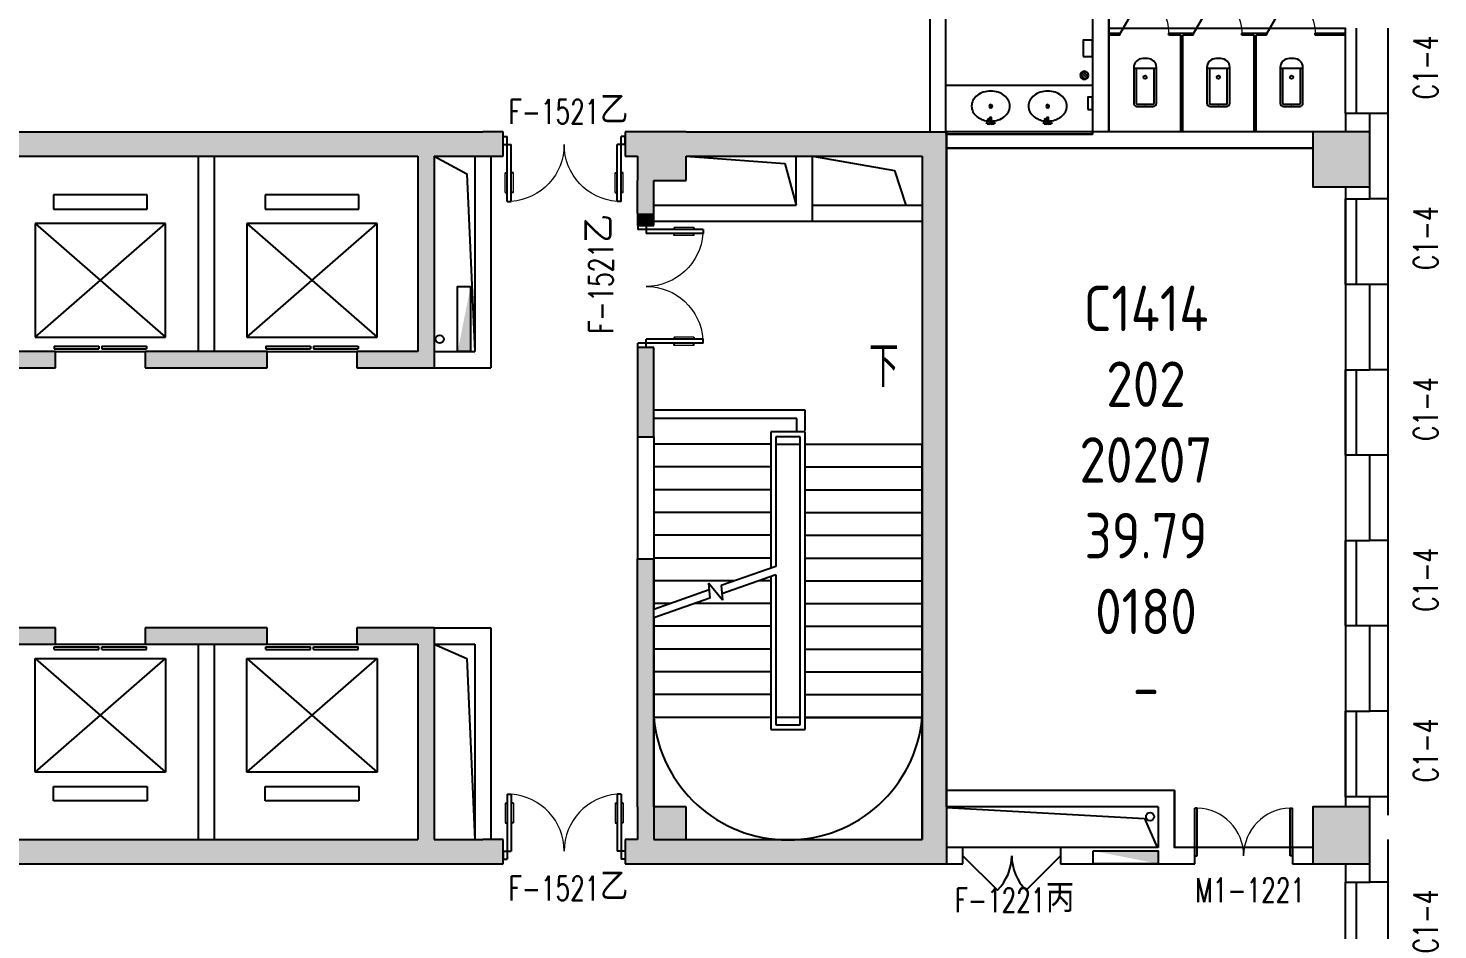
# Model space of a CAD drawing. Extents: x 2066852 to 2142668, y 313528 to 416301.
# Drawn here: x 2125326 to 2142649, y 324053 to 335140 of the extents above; entities that cross this region are included whole.
import ezdxf

# ---------------------------------------------------------------- set-up
doc = ezdxf.new("R2010")
doc.units = 0
doc.header["$LTSCALE"] = 1000
doc.header["$MEASUREMENT"] = 0
for name, color, linetype in [('body', 30, 'Continuous'), ('RM$', 5, 'Continuous'), ('RM$TXT', 5, 'Continuous'), ('消防', 222, 'Continuous')]:
    doc.layers.add(name, color=color, linetype=linetype)
doc.styles.add('_TCH_DIM', font='SIMPLEX', dxfattribs={"bigfont": 'GBCBIG'})
doc.styles.add('_TCH_WINDOW', font='txt.shx', dxfattribs={"height": 3.5, "bigfont": 'hztxt.shx'})
doc.styles.get("Standard").update_dxf_attribs({"font": 'gbenor.shx', "bigfont": 'gbcbig.shx'})

# ---------------------------------------------------------------- blocks, each defined once
blk = doc.blocks.new('cde')
at = {"layer": '消防'}
blk.add_hatch(color=256, dxfattribs=at).paths.add_polyline_path([(-873426.7166632321, -271674.3896962288), (-874226.7166632321, -271674.3896962288), (-873426.7166632321, -271834.3896962288)])
blk.add_lwpolyline([(-874226.7166632321, -271674.3896962288), (-873426.7166632321, -271674.3896962288), (-873426.7166632321, -271834.3896962288), (-874226.7166632321, -271834.3896962288)], close=True, dxfattribs=at)
blk = doc.blocks.new('A$C1DF25F63')
at = {"layer": 'body'}
h = blk.add_hatch(dxfattribs=at)
h.set_pattern_fill('ANSI31', color=256, scale=200, style=0)
h.set_pattern_definition([(45, (-36289.58210242155, -2991.087414054316), (-17.67766952966369, 17.67766952966369), [])])
h.paths.add_polyline_path([(0.0001238409895449877, 50.00008191927918, 1), (100.0001238409895, 50.00008191927918, 1)])
blk.add_circle((50.00012384098954, 50.00008191927918), 50, dxfattribs=at)
blk = doc.blocks.new('$lvtry$00000194')
for p, q in [((-16.69233925083245, -26.52828659578518, 1e-08), (-16.69233925083245, -16.69233926081506, 1e-08)), ((16.69233925080334, -26.52828659578518, 1e-08), (16.69233925080334, -16.69233926081506, 1e-08))]:
    blk.add_line(p, q)
at = {"elevation": 1e-08}
blk.add_lwpolyline([(13.72152649859345, -39.03689486999792, -0.06737355819839203), (92.26126355512679, -53.38288950382048, -0.08815154047699353), (166.1700935788249, -92.90564140197239, -0.1052687078231532), (218.0973696844812, -155.2963535393974, -0.1216849278553274), (235, -223.7203959214821, -0.121684927855334), (218.0973696844885, -292.1444383035814, -0.1052687078231275), (166.1700935788467, -354.5351504409991, -0.08815154047698223), (92.26126355514862, -394.057902339162, -0.07896630954085203), (7.275957614183426e-12, -408.7203959214967, -0.07896630954085819), (-92.26126355513406, -394.0579023391729, -0.08815154047700312), (-166.1700935788322, -354.535150441021, -0.1052687078231533), (-218.0973696844885, -292.144438303596, -0.1216849278553274), (-235, -223.7203959215112, -0.1216849278553497), (-218.0973696844958, -155.2963535394192, -0.1052687078231637), (-166.170093578854, -92.90564140199422, -0.08815154047699322), (-92.26126355514862, -53.38288950383139, -0.05993496726570368), (-22.52397154361825, -39.57398654198914, -0.05993496726570368)], format="xyb", dxfattribs=at)
for centre, radius in [((-1.455191522836685e-11, -26.52828659578518, 1e-08), 16.69233925081608), ((-7.275957614183426e-12, -221.4316481974711, 1e-08), 20), ((-7.275957614183426e-12, -221.4316481974711, 1e-08), 15)]:
    blk.add_circle(centre, radius)
for centre, radius, start, end in [((-40.18135723996966, -17.32147236583114, 1e-08), 10.06450358181337, 106.6095606707905, 258.1648168314234), ((-64.2878101370734, 250.1618107285321, 1e-08), 258.7112282179222, 274.7069152505645, 282.3731635936319), ((-74.62124779871374, -196.6875086797954, 1e-08), 172.5795059260873, 71.36004855192897, 79.18732016849276), ((-28.90521497542795, -63.30408876373258, 1e-08), 6.774339234079719, 155.3439801166094, 308.3224154564381), ((-170.98009125526, 35.25583087861014, 1e-08), 166.2489730946692, 324.8410728659358, 338.1337180303948), ((-170.98009125526, 35.25583087861014, 1e-08), 169.652629299969, 324.8410728659358, 331.3523341770557), ((-28.90521497542795, -63.30408876373258, 1e-08), 3.370683028779979, 155.3439801166094, 308.3224154564381), ((100.4320496943401, -178.0699382033345, 1e-08), 169.6526292999691, 132.31406139628, 138.8253227074418), ((100.4320496943401, -178.0699382033345, 1e-08), 166.2489730946693, 125.5326775435753, 138.8253227074418), ((-12.26054571814893, -42.12725045696425, 1e-08), 10.59940537502004, 201.8923753688994, 261.7740202046142), ((-1.455191522836685e-11, -16.69233926081506, 1e-08), 16.69233925081608, 0, 180), ((-381.0866100194544, -98.94153783039656, 1e-08), 372.2172360846195, 2.398242787226626, 6.762688832811939), ((-1.455191522836685e-11, -79.69124362275761, 1e-08), 9.902517937004529, 201.7836930227817, 338.2163069772183), ((64.28781013704429, 250.1618107285321, 1e-08), 258.7112282179222, 257.626836406368, 265.2930847494355), ((381.0866100194253, -98.94153783036745, 1e-08), 372.2172360846195, 170.1008309111423, 177.6017572127734), ((74.62124779877195, -196.6875086797954, 1e-08), 172.5795059260873, 100.8126798315072, 110.4190736218762), ((40.18135723994055, -17.32147236583114, 1e-08), 10.06450358181337, 281.8351831685765, 73.39043932920947)]:
    blk.add_arc(centre, radius, start, end)
blk.add_point((-1.455191522836685e-11, -16.69233926081506, 1e-08))
blk = doc.blocks.new('$lvtry$00000117')
for p, q in [((-139.7834388052433, -40.00000000999989, 1e-08), (-139.7834388052433, -479.6564289897606, 1e-08)), ((-109.7834388052506, -40.00000000999989, 1e-08), (-109.7834388052433, -469.6564289897606, 1e-08)), ((99.78343880524335, -9.999894245993346e-09, 1e-08), (-99.78343880524335, -9.999894245993346e-09, 1e-08)), ((99.78343880524335, -30.00000000999989, 1e-08), (-99.78343880524335, -30.00000000999989, 1e-08)), ((109.7834388052361, -469.6564289897606, 1e-08), (109.7834388052361, -40.00000000999989, 1e-08)), ((139.7834388052361, -479.6564289897606, 1e-08), (139.7834388052433, -40.00000000999989, 1e-08)), ((139.7834388052361, -469.6564289897606, 1e-08), (-139.7834388052433, -469.6564289897606, 1e-08)), ((-29.78343880524335, -589.6564289897606, 1e-08), (29.78343880523607, -589.6564289897606, 1e-08))]:
    blk.add_line(p, q)
blk.add_circle((0, -358.614601211465, 1e-08), 20)
for centre, radius, start, end in [((-99.78343880524335, -40.00000000999989, 1e-08), 40, 90, 180), ((-99.78343880525063, -40.00000000999989, 1e-08), 10, 90, 180), ((99.78343880523607, -40.00000000999989, 1e-08), 40, 0, 90), ((99.78343880523607, -40.00000000999989, 1e-08), 10, 0, 90), ((-29.78343880524335, -479.6564289897606, 1e-08), 110, 180, 270), ((29.78343880523607, -479.6564289897606, 1e-08), 110, 270, 0)]:
    blk.add_arc(centre, radius, start, end)
blk.add_point((0, -9.999894245993346e-09, 1e-08))
blk = doc.blocks.new('$TCHSYS$APDOOR2D')
blk.add_line((0.5, 0), (9.094947017729283e-16, 0.8660254037844392))
at = {"lineweight": 13}
blk.add_arc((0.5, 0), 1, 120, 180, dxfattribs=at)
blk = doc.blocks.new('$WINLIB2D$00000004')
for p, q in [((-0.5, 0.5), (0.5, 0.5)), ((-0.5, 0.2405796575893152), (0.5, 0.2405796575893152)), ((-0.4999999999999999, -0.5), (0.5, -0.5))]:
    blk.add_line(p, q)
blk = doc.blocks.new('$TCHSYS$LDOR22D')
for p, q in [((-0.5166666666663637, 0.8332552583810156), (-0.01666666666671013, 0.8332552583810156)), ((-0.5166666666663637, 0.8332552583810156), (-0.5166666666663637, 0.6666666666662593)), ((-0.01666666666671013, 0.8332552583810156), (-0.01666666666671013, 0.6666666666662593)), ((0.01666666666660888, 0.8332552583810156), (0.01666666666660888, 0.6666666666662593)), ((0.01666666666660888, 0.8332552583810156), (0.5166666666662572, 0.8332552583810156)), ((0.5166666666662572, 0.8332552583810156), (0.5166666666662572, 0.6666666666662593)), ((-0.5166666666663637, 0.6666666666662593), (-0.01666666666671013, 0.6666666666662593)), ((0.01666666666660888, 0.6666666666662593), (0.5166666666662572, 0.6666666666662593)), ((-0.5000000000000071, 0.4999999999999858), (0.5000000000000373, 0.4999999999999858))]:
    blk.add_line(p, q)
blk = doc.blocks.new('$DorLib2D$00000011')
for p, q in [((-0.4666666602065375, 0.4708801651422996), (-0.46666666020654, -0.06245316819156697)), ((-0.4666666602065375, 0.4708801651422996), (-0.4333333268731733, 0.4708801651422999)), ((-0.4333333268731733, 0.4708801651422999), (-0.4333333268731709, 0.004213498475166344)), ((0.4333333397943598, 0.4708801651422999), (0.4333333397943574, 0.004213498475166344)), ((0.4666666731277241, 0.4708801651422996), (0.4333333397943598, 0.4708801651422999)), ((0.4666666731277241, 0.4708801651422996), (0.4666666731277265, -0.06245316819156697)), ((-0.4833333268732257, 0.3962051976975873), (-0.466666660206538, 0.3962051976975872)), ((-0.41666666020649, 0.3962051976975873), (-0.4333333268731729, 0.3962051976975873)), ((0.4166666731276766, 0.3962051976975873), (0.4333333397943595, 0.3962051976975873)), ((0.4833333397944098, 0.3962051976975873), (0.4666666731277244, 0.3962051976975872)), ((-0.4833333268732233, 0.2345635206386193), (-0.4666666602065386, 0.2345635206386192)), ((-0.41666666020649, 0.2345635206386193), (-0.4333333268731721, 0.2345635206386192)), ((0.4166666731276741, 0.2345635206386193), (0.4333333397943586, 0.2345635206386192)), ((0.4833333397944074, 0.2345635206386193), (0.4666666731277251, 0.2345635206386192)), ((-0.4999999935399067, 0.004213498475166344), (-0.4333333268731709, 0.004213498475166344)), ((-0.4999999935399042, 0.004213498475176044), (-0.4999999935399067, -0.06245316819156697)), ((0.5000000064610932, 0.004213498475166344), (0.4333333397943574, 0.004213498475166344)), ((0.5000000064610907, 0.004213498475176044), (0.5000000064610932, -0.06245316819156697)), ((-0.4999999935399067, -0.06245316819156697), (-0.46666666020654, -0.06245316819156697)), ((0.5000000064610932, -0.06245316819156697), (0.4666666731277265, -0.06245316819156697))]:
    blk.add_line(p, q)
at = {"lineweight": 13}
for p, q in [((-0.4833333268732257, 0.3962051976975873), (-0.4833333268732233, 0.2345635206386193)), ((-0.41666666020649, 0.3962051976975873), (-0.41666666020649, 0.2345635206386193)), ((0.4166666731276766, 0.3962051976975873), (0.4166666731276741, 0.2345635206386193)), ((0.4833333397944098, 0.3962051976975873), (0.4833333397944074, 0.2345635206386193))]:
    blk.add_line(p, q, dxfattribs=at)
for centre, start, end in [((-0.46666666020654, 0.004213498475166344), 0, 85.90395624184767), ((0.4666666731277265, 0.004213498475166344), 94.09604375815232, 180)]:
    blk.add_arc(centre, 0.4666666666671332, start, end, dxfattribs=at)
blk = doc.blocks.new('$DorLib2D$00000002')
for p, q in [((-0.5, -5.684341886080802e-17), (-0.5000000000000007, 0.4875)), ((-0.4750000000000007, 0.4875), (-0.5000000000000007, 0.4875)), ((-0.475, -2.842170943040401e-17), (-0.4750000000000007, 0.4875)), ((0.475, -2.842170943040401e-17), (0.4750000000000007, 0.4875)), ((0.4750000000000007, 0.4875), (0.5000000000000007, 0.4875)), ((0.5, -5.684341886080802e-17), (0.5000000000000007, 0.4875)), ((-0.5, -5.684341886080802e-17), (-0.475, -2.842170943040401e-17)), ((0.5, -5.684341886080802e-17), (0.475, -2.842170943040401e-17))]:
    blk.add_line(p, q)
at = {"lineweight": 13}
for centre, start, end in [((-0.4875, -4.263256414560601e-17), 0, 88.53071641864632), ((0.4875, -4.263256414560601e-17), 91.4692835813537, 180)]:
    blk.add_arc(centre, 0.4875, start, end, dxfattribs=at)
blk = doc.blocks.new('$DorLib2D$00000116')
at = {"color": 0}
for p, q in [((-0.4999999999999929, 7.105427357601002e-15), (-0.146446609406766, 0.353553390593234)), ((0.5000000000000071, 7.105427357601002e-15), (0.1464466094067731, 0.353553390593234))]:
    blk.add_line(p, q, dxfattribs=at)
for centre, radius, start, end in [((-0.4999999999984652, 4.831690603168681e-13), 0.4999999999984674, 0, 45), ((0.4999999999977511, 9.059419880941277e-13), 0.4999999999976598, 135, 180)]:
    blk.add_arc(centre, radius, start, end, dxfattribs=at)

msp = doc.modelspace()

# ---------------------------------------------------------------- hatches: boundary and pattern name
at = {"layer": 'body'}
for points in [[(2125113.169386323, 333864.5067239543), (2125113.169386323, 333564.5067239543), (2127513.169386329, 333564.5067239547), (2127513.169386329, 333864.5067239547)], [(2127513.169386329, 333864.5067239547), (2127513.169386329, 333564.5067239547), (2130113.169386351, 333564.5067239618), (2130213.169386326, 333664.5067239462), (2130213.169386331, 333864.506723955)], [(2130213.169386326, 333664.5067239462), (2130313.169386297, 333564.5067239218), (2130913.169386312, 333564.5067239552), (2130913.169386312, 333864.5067239552), (2130213.169386331, 333864.506723955)], [(2130913.169386312, 333564.5067239552), (2131163.169386384, 333564.5067239531), (2131163.169386384, 333864.5067239688), (2130913.169386312, 333864.5067239552)], [(2132813.169386325, 333564.5067240015), (2132813.169386325, 333864.506723963), (2132663.169386282, 333864.5067239708), (2132663.169386282, 333564.5067239673)], [(2132813.169386325, 333264.5028176253), (2133413.169386344, 333264.5028176253), (2133413.169386344, 333864.5067239542), (2132813.169386325, 333864.5067239542)], [(2133413.169386344, 333864.5067239542), (2133413.169386344, 333564.5067239761), (2134863.169386342, 333564.5067239596), (2134863.169386342, 333864.5067239596)], [(2134863.169386341, 333864.5067239596), (2134863.169386342, 333564.5067239596), (2136313.169386332, 333564.5067239125), (2136613.169386444, 333864.5067239893)], [(2136613.169386444, 333864.5067239893), (2136313.169386332, 333564.5067239125), (2136313.169386354, 332864.5067238535), (2136613.169386354, 332864.5067238535)], [(2141113.200636333, 333189.5028166161), (2141813.169386334, 333189.5028166161), (2141813.169386334, 333864.5067234893), (2141113.200636333, 333864.5067234893)], [(2130213.169386326, 333664.5067239462), (2130113.169386351, 333564.5067239618), (2130113.169386351, 331164.5067238542), (2130313.169386297, 330964.5067238993), (2130313.169386297, 333564.5067239218)], [(2133013.169386382, 333264.5028176253), (2132813.16938631, 333264.5028176253), (2132813.169386326, 332864.5067238509), (2133013.169386326, 332864.5067238508)], [(2132813.169386326, 332864.5067238509), (2132813.169386335, 332714.5067237595), (2133013.169386335, 332714.5067237593), (2133013.169386326, 332864.5067238508)], [(2136613.169386354, 332864.5067238535), (2136313.169386354, 332864.5067238535), (2136313.16938635, 325164.5067239492), (2136613.169386353, 324864.5067239539)], [(2124713.169386343, 330964.5067238623), (2125663.169386292, 330964.5067238817), (2125663.169386291, 331164.5067238819), (2124713.169386321, 331164.5067238619), (2124613.169386329, 331064.5067238622)], [(2127513.169386329, 331164.5067238627), (2126763.169386291, 331164.5067238822), (2126763.169386291, 330964.5067238818), (2127513.169386329, 330964.5067238627)], [(2127513.169386329, 330964.5067238627), (2128263.169386291, 330964.5067238817), (2128263.169386291, 331164.5067238538), (2127513.169386329, 331164.5067238627)], [(2130113.169386351, 331164.5067238542), (2129363.169386444, 331164.5067238503), (2129363.169386444, 330964.5067238961), (2130313.169386297, 330964.5067238993)], [(2133013.169386324, 330114.50281761), (2133013.169386334, 331214.5067237593), (2132813.169386333, 331214.5067237594), (2132813.169386324, 330114.5028176101)], [(2132813.16938631, 325564.5067239463), (2133013.16938631, 325564.5067239458), (2133013.169386316, 328614.5028176098), (2132813.169386316, 328614.5028176103)], [(2124713.169386328, 327564.5067238901), (2125663.169386291, 327564.5067238734), (2125663.169386291, 327764.5067238436), (2124413.169386329, 327764.506723849)], [(2127513.169386329, 327764.5067238645), (2126763.169386291, 327764.506723849), (2126763.169386292, 327564.5067238634), (2127513.169386329, 327564.5067238645)], [(2127513.169386329, 327564.5067238645), (2128263.169386291, 327564.5067238649), (2128263.169386291, 327764.5067238301), (2127513.169386329, 327764.5067238645)], [(2130313.169386294, 327764.5067238782), (2129363.169386444, 327764.5067238355), (2129363.169386444, 327564.5067238507), (2130113.169386332, 327564.5067238309)], [(2130313.169386294, 327764.5067238782), (2130113.169386332, 327564.5067238309), (2130113.169386332, 325164.5067239355), (2130213.169386309, 325064.5067239722), (2130313.169386294, 325164.5067240421)], [(2132813.169386332, 324864.5106301963), (2133413.169386332, 324864.5106301963), (2133413.169386332, 325564.5067239456), (2132813.169386332, 325564.5067239456)], [(2141113.200636177, 324864.502817283), (2141813.169386178, 324864.502817283), (2141813.169386178, 325564.5028172055), (2141113.200636177, 325564.5028172055)], [(2125113.169386391, 325164.5067239262), (2125113.169386392, 324864.5067239262), (2127513.169386329, 324864.5067239322), (2127513.169386328, 325164.5067239322)], [(2127513.169386328, 325164.5067239322), (2127513.169386329, 324864.5067239322), (2130213.1693863, 324864.5067239389), (2130213.169386309, 325064.5067239721), (2130113.169386332, 325164.5067239355)], [(2130213.169386309, 325064.5067239722), (2130213.1693863, 324864.5067239389), (2130913.169386355, 324864.5067239406), (2130913.169386354, 325164.5067239406), (2130313.169386294, 325164.5067240421)], [(2130913.169386355, 324864.5067239406), (2131163.169386349, 324864.5067239353), (2131163.169386348, 325164.5067239416), (2130913.169386354, 325164.5067239406)], [(2133113.169386308, 324864.5106301963), (2132813.169386332, 324864.5106301963), (2132813.169386332, 325164.5067239456), (2132663.169386348, 325164.5067239453), (2132663.169386349, 324864.506723939), (2133113.169386308, 324864.5067239461)], [(2133413.169386332, 325164.5067239464), (2133413.169386332, 324864.5106301963), (2133113.169386308, 324864.5106301963), (2133113.169386308, 324864.5067239461), (2136613.169386353, 324864.5067239539), (2136313.16938635, 325164.5067239492)]]:
    msp.add_hatch(color=256, dxfattribs=at).paths.add_polyline_path(points)

# ---------------------------------------------------------------- linework, layer by layer
for p, q in [((2138404.762552538, 335434.4989107187), (2138404.762552572, 333864.4989108342)), ((2138604.762552573, 333864.4989108371), (2138604.762552535, 335434.4989107187)), ((2136404.762552538, 335359.4989107461), (2136404.762552576, 333864.4989111113)), ((2136604.762552576, 333864.4989111115), (2136604.762552543, 335359.4989107462)), ((2138604.762552534, 335369.5067239172), (2138604.762552574, 335052.0067238801)), ((2138604.762552574, 335077.00672388), (2138742.262552709, 335077.0067238959)), ((2138604.762552574, 335064.5067238844), (2138604.762552574, 334702.0067239087)), ((2138742.262552709, 335052.0067238763), (2138604.762552574, 335052.0067238801)), ((2138742.262552709, 335077.0067238959), (2138742.262552709, 335052.0067238763)), ((2139342.262552709, 335052.0067238752), (2139342.262552709, 335077.0067238974)), ((2139342.262552709, 335077.0067238974), (2139492.262552605, 335077.0067238822)), ((2139491.762552601, 335052.0067238782), (2139342.262552709, 335052.0067238752)), ((2139491.762552605, 333877.0067239422), (2139491.762552601, 335052.0067238782)), ((2139492.262552605, 335077.0067238822), (2139642.262552644, 335077.0067238845)), ((2139516.762552605, 333877.0067239422), (2139516.762552601, 335052.0067238847)), ((2139642.262552644, 335052.0067238852), (2139516.762552601, 335052.0067238847)), ((2139642.262552644, 335077.0067238845), (2139642.262552644, 335052.0067238852)), ((2140242.262552491, 335052.006723884), (2140242.262552491, 335077.0067238834)), ((2140242.262552491, 335077.0067238834), (2140392.262552606, 335077.0067238805)), ((2140391.762552601, 335052.0067238832), (2140242.262552491, 335052.006723884)), ((2140391.762552606, 333864.5067238805), (2140391.762552601, 335052.0067238832)), ((2140392.262552606, 335077.0067238805), (2140542.262552709, 335077.0067238847)), ((2140416.762552606, 333864.5067238805), (2140416.762552614, 335052.0067238773)), ((2140542.262552709, 335052.0067238875), (2140416.762552614, 335052.0067238773)), ((2140542.262552709, 335077.0067238847), (2140542.262552709, 335052.0067238875)), ((2141142.262552556, 335052.0067238881), (2141142.262552556, 335077.0067238834)), ((2141142.262552556, 335077.0067238834), (2141513.200636364, 335077.0067238782)), ((2141513.200636364, 335052.0067238782), (2141142.262552556, 335052.0067238881)), ((2138404.762552574, 335035.513429603), (2138404.762552568, 333835.5134296963)), ((2138604.762552574, 334702.0067239087), (2138604.762552566, 333877.0067238773)), ((2138404.762552588, 334435.9072655252), (2136604.762552569, 334435.9072655258)), ((2138604.762552564, 334364.5067238853), (2138604.762552564, 333864.5067238773)), ((2141813.169386304, 334089.5067237345), (2141513.169386303, 334089.5067237345)), ((2141513.169386303, 334089.5067237345), (2141513.169386308, 333864.5067226645)), ((2141813.169386308, 333864.5067226645), (2141813.169386304, 334089.5067237345)), ((2142038.169386305, 334089.5067237345), (2141813.169386308, 334089.5067237346)), ((2142038.169386308, 333864.5067226645), (2142038.169386305, 334089.5067237345)), ((2125113.169386323, 333864.5067239543), (2127513.169386329, 333864.5067239547)), ((2127513.169386329, 333864.5067239547), (2130213.169386331, 333864.506723955)), ((2130213.169386331, 333864.506723955), (2130913.169386312, 333864.5067239552)), ((2131163.169386384, 333864.5067239688), (2130913.169386312, 333864.5067239552)), ((2131163.169386384, 333564.5067239531), (2131163.169386384, 333864.5067239688)), ((2132813.169386296, 333864.5067238639), (2132663.169386282, 333864.5067239708)), ((2132663.169386282, 333864.5067239708), (2132663.169386282, 333564.5067239673)), ((2133413.169386344, 333864.5067239542), (2132813.169386325, 333864.5067239542)), ((2133413.16938642, 333864.506723916), (2134863.169386342, 333864.5067239596)), ((2134863.169386341, 333864.5067239596), (2136613.169386444, 333864.5067239893)), ((2138404.762552568, 333835.5134296963), (2136604.762552567, 333835.5134296931)), ((2141113.200636546, 333864.5067238772), (2136613.16938632, 333864.5067238885)), ((2136613.169386319, 333664.5067238885), (2136613.16938632, 333864.5067238885)), ((2136613.169386444, 333864.5067239893), (2136613.169386354, 332864.5067238535)), ((2141513.200636332, 333864.5067238824), (2138604.762552564, 333864.5067238773)), ((2139516.762552605, 333877.0067239422), (2139491.762552605, 333877.0067239422)), ((2140416.762552606, 333864.5067238805), (2140391.762552606, 333864.5067238805)), ((2141813.169386334, 333864.5067234893), (2141113.200636333, 333864.5067234893)), ((2141113.200636333, 333864.5067234893), (2141113.200636333, 333189.5028166161)), ((2141813.169386334, 333189.5028166161), (2141813.169386334, 333864.5067234893)), ((2142038.169386301, 333039.5067237346), (2142038.169386308, 333864.502817607)), ((2141113.200636545, 333664.5067238772), (2136613.169386319, 333664.5067238885)), ((2125113.169386323, 333564.5067239543), (2127513.169386329, 333564.5067239547)), ((2127413.169386324, 333564.5067239614), (2127413.169386324, 331164.5067238621)), ((2127513.169386329, 333564.5067239547), (2130113.169386351, 333564.5067239618)), ((2127613.169386317, 333564.5067239615), (2127613.169386317, 331164.5067238621)), ((2130113.169386351, 333564.5067239618), (2130113.169386351, 331164.5067238542)), ((2130313.169386287, 333564.5067239543), (2130718.292864884, 333348.3081021979)), ((2130313.169386297, 333564.5067239218), (2130313.169386297, 330964.5067238993)), ((2130313.169386297, 333564.5067239218), (2130913.169386312, 333564.5067239552)), ((2130813.169386297, 333564.5067239218), (2130813.169386297, 331164.5067239418)), ((2130913.169386312, 333564.5067239552), (2131163.169386384, 333564.5067239531)), ((2131013.169386335, 333564.5067239219), (2131013.169386335, 330964.5067239504)), ((2132663.169386282, 333564.5067239673), (2132813.169386297, 333564.5067239731)), ((2132813.169386296, 333564.5067239932), (2132813.169386325, 333264.5028176253)), ((2133413.169386332, 333564.5067239599), (2134623.707027369, 333474.142416946)), ((2133413.16938642, 333564.5067240263), (2134863.169386342, 333564.5067239596)), ((2133413.169386344, 333264.5028176253), (2133413.16938642, 333564.5067239847)), ((2134763.169386262, 332964.5067239013), (2134763.169386263, 333564.5067239105)), ((2134863.169386342, 333564.5067239596), (2136313.169386332, 333564.5067239125)), ((2134963.169386351, 333564.5067239593), (2135973.707027428, 333390.7266541683)), ((2134963.169386388, 332764.5067238403), (2134963.16938639, 333564.5067239107)), ((2136313.169386332, 333564.5067239125), (2136313.169386354, 332864.5067238535)), ((2130718.292864884, 333348.3081021979), (2130813.169386313, 331164.5067238454)), ((2134623.707027369, 333474.142416946), (2134763.169386312, 332964.506723861)), ((2135973.707027428, 333390.7266541683), (2136113.169386371, 332964.5067238576)), ((2132813.169386326, 332864.5067238509), (2132813.169386246, 333264.5028176716)), ((2133013.169386306, 333264.5028176715), (2133413.169386344, 333264.5028176253)), ((2133013.169386326, 332864.5067238508), (2133013.169386352, 333264.5028176715)), ((2141113.200636333, 333189.5028166161), (2141813.169386334, 333189.5028166161)), ((2141513.169386202, 333189.5028167165), (2141513.169386301, 333039.5067237346)), ((2141813.169386316, 333039.5067237346), (2141813.169386354, 333189.5028167165)), ((2125638.169386327, 333089.5067238614), (2125638.169386327, 332914.5067238604)), ((2126788.169386326, 333089.5067238613), (2125638.169386327, 333089.5067238614)), ((2126788.169386326, 332914.5067238603), (2126788.169386326, 333089.5067238613)), ((2128238.169386333, 333089.5067238614), (2128238.169386333, 332914.5067238604)), ((2129388.169386332, 333089.5067238613), (2128238.169386333, 333089.5067238614)), ((2129388.169386332, 333089.5067238613), (2128238.169386333, 333089.5067238614)), ((2129388.169386332, 332914.5067238602), (2129388.169386332, 333089.5067238613)), ((2133013.169386424, 332964.5067239002), (2134763.169386262, 332964.5067239013)), ((2134963.169386389, 332964.506723819), (2136313.169386332, 332964.5067238203)), ((2141513.169386301, 333039.5067237346), (2141813.169386316, 333039.5067237346)), ((2142038.169386301, 333039.5067237346), (2141813.169386308, 333039.5067237346)), ((2125638.169386327, 332914.5067238604), (2126788.169386326, 332914.5067238603)), ((2128238.169386333, 332914.5067238604), (2129388.169386332, 332914.5067238602)), ((2132813.169386326, 332864.5067238509), (2132813.169386335, 332714.5067237595)), ((2133013.169386335, 332714.5067237593), (2133013.169386326, 332864.5067238508)), ((2136313.169386354, 332864.5067238535), (2136313.16938635, 325164.5067239492)), ((2136613.169386354, 332864.5067238535), (2136613.169386353, 324864.5067239539)), ((2125413.169386327, 332739.5067238627), (2125413.169386326, 331339.5067238606)), ((2127013.169386326, 332739.5067238626), (2125413.169386327, 332739.5067238627)), ((2125413.169386327, 332739.5067238627), (2127013.169386325, 331339.5067238605)), ((2125413.169386326, 331339.5067238606), (2127013.169386326, 332739.5067238626)), ((2127013.169386325, 331339.5067238605), (2127013.169386326, 332739.5067238626)), ((2128013.169386333, 332739.5067238627), (2128013.169386333, 331339.5067238606)), ((2129613.169386332, 332739.5067238625), (2128013.169386333, 332739.5067238627)), ((2128013.169386333, 332739.5067238627), (2129613.169386331, 331339.5067238604)), ((2128013.169386333, 331339.5067238606), (2129613.169386332, 332739.5067238625)), ((2129613.169386331, 331339.5067238604), (2129613.169386332, 332739.5067238625)), ((2132813.169386335, 332714.5067237595), (2133013.169386335, 332714.5067237593)), ((2133013.169386424, 332764.506723839), (2134963.169386388, 332764.5067238403)), ((2134963.169386368, 332764.5067238208), (2136313.169386332, 332764.5067238221)), ((2141813.169386316, 331989.5067237346), (2141513.169386301, 331989.5067237346)), ((2141513.169386301, 331989.5067237346), (2141513.169386301, 330939.5067237345)), ((2141813.169386316, 330939.5067237345), (2141813.169386316, 331989.5067237346)), ((2142038.169386301, 331989.5067237346), (2141813.169386308, 331989.5067237346)), ((2142038.169386301, 330939.5067237345), (2142038.169386301, 331989.5067237346)), ((2125413.169386326, 331339.5067238606), (2127013.169386325, 331339.5067238605)), ((2128013.169386333, 331339.5067238606), (2129613.169386331, 331339.5067238604)), ((2125663.169386291, 331164.5067238819), (2124713.169386321, 331164.5067238619)), ((2125663.169386292, 330964.5067238817), (2125663.169386291, 331164.5067238819)), ((2127513.169386329, 331164.5067238627), (2126763.169386291, 331164.5067238822)), ((2126763.169386291, 331164.5067238822), (2126763.169386291, 330964.5067238818)), ((2128263.169386291, 331164.5067238538), (2127513.169386329, 331164.5067238627)), ((2128263.169386291, 330964.5067238817), (2128263.169386291, 331164.5067238538)), ((2130113.169386351, 331164.5067238542), (2129363.169386444, 331164.5067238503)), ((2129363.169386444, 331164.5067238503), (2129363.169386444, 330964.5067238961)), ((2130313.169386331, 331164.5067238414), (2130813.169386297, 331164.5067239418)), ((2130313.169386331, 331164.5067238414), (2130313.169386331, 330964.5067238414)), ((2133013.169386334, 331214.5067237593), (2132813.169386333, 331214.5067237594)), ((2132813.169386333, 331214.5067237594), (2132813.169386324, 330114.5028176101)), ((2133013.169386324, 330114.50281761), (2133013.169386334, 331214.5067237593)), ((2124713.169386343, 330964.5067238623), (2125663.169386292, 330964.5067238817)), ((2126763.169386291, 330964.5067238818), (2127513.169386329, 330964.5067238627)), ((2127513.169386329, 330964.5067238627), (2128263.169386291, 330964.5067238817)), ((2129363.169386444, 330964.5067238961), (2130313.169386297, 330964.5067238993)), ((2130313.169386331, 330964.5067238414), (2131013.169386335, 330964.5067239504)), ((2141513.169386301, 330939.5067237345), (2141813.169386316, 330939.5067237345)), ((2142038.169386301, 330939.5067237345), (2141813.169386308, 330939.5067237345)), ((2134873.169386354, 330441.596239564), (2133013.169386303, 330441.5962395836)), ((2134873.169386354, 330194.5067239503), (2134873.169386354, 330441.596239564)), ((2134773.169386354, 330341.596239564), (2133013.169386301, 330341.5962395836)), ((2134773.169386354, 330194.5067239503), (2134773.169386354, 330341.5962395651)), ((2132813.169386332, 330114.5028176102), (2132813.169386332, 328614.5028176106)), ((2132813.169386324, 330114.5028176101), (2133013.169386324, 330114.50281761)), ((2133013.169386324, 330114.50281761), (2133013.169386316, 328614.5028176103)), ((2133013.169386355, 330024.5067239525), (2133013.169386346, 327993.2468415022)), ((2134453.16938635, 330024.5067239699), (2133013.169386355, 330024.5067239525)), ((2134873.169386376, 330174.5067240519), (2134453.169386342, 330174.5067240518)), ((2134453.169386342, 330174.5067240518), (2134453.16938635, 328500.6511928716)), ((2134813.169386376, 330114.5067237128), (2134513.169386342, 330114.5067237127)), ((2134513.169386342, 330114.5067237127), (2134513.169386361, 328521.7930408473)), ((2134513.169386355, 330024.5067239529), (2134513.169386345, 328521.7930408418)), ((2134513.169386355, 330024.5067239529), (2134813.169386356, 330024.5067239531)), ((2134813.169386377, 326574.5067240519), (2134813.169386376, 330114.5067237128)), ((2134813.169386356, 326664.5067239531), (2134813.169386356, 330024.5067239531)), ((2134873.169386377, 326514.5067240519), (2134873.169386376, 330174.5067240519)), ((2134873.169386383, 330024.5067239584), (2136313.169386356, 330024.5067239531)), ((2136313.169386356, 326664.5067239531), (2136313.169386356, 330024.5067239531)), ((2141813.169386316, 329889.5067238362), (2141513.169386301, 329889.5067238362)), ((2141513.169386301, 329889.5067238362), (2141513.169386301, 328839.5067238362)), ((2141813.169386316, 328839.5067238362), (2141813.169386316, 329889.5067238362)), ((2142038.169386301, 329889.5067238362), (2141813.169386308, 329889.5067238362)), ((2142038.169386301, 328839.5067238362), (2142038.169386301, 329889.5067238362)), ((2134453.16938635, 329744.5067239699), (2133013.169386355, 329744.5067239525)), ((2134873.169386383, 329744.5067239584), (2136313.169386356, 329744.5067239531)), ((2134453.16938635, 329464.5067238885), (2133013.169386355, 329464.5067239525)), ((2134873.169386383, 329464.5067239584), (2136313.169386356, 329464.5067239531)), ((2134453.16938635, 329184.5067239699), (2133013.169386355, 329184.5067239525)), ((2134873.169386383, 329184.5067239584), (2136313.169386356, 329184.5067239531)), ((2134453.16938635, 328904.5067238885), (2133013.169386356, 328904.5067239525)), ((2134873.169386383, 328904.5067239584), (2136313.169386356, 328904.5067239531)), ((2141513.169386301, 328839.5067238362), (2141813.169386316, 328839.5067238362)), ((2142038.169386301, 328839.5067238362), (2141813.169386308, 328839.5067238362)), ((2132813.16938631, 325564.5067239463), (2132813.169386316, 328614.5028176103)), ((2132813.169386316, 328614.5028176103), (2133013.169386316, 328614.5028176098)), ((2134453.16938635, 328624.5067239699), (2133013.169386356, 328624.5067239525)), ((2133013.16938631, 325564.5067239458), (2133013.169386316, 328614.5028176098)), ((2134513.169386345, 328521.793040871), (2133843.919737483, 328285.9734686834)), ((2134873.169386383, 328624.5067239584), (2136313.169386356, 328624.5067239531)), ((2134010.035553163, 328344.5067240006), (2133013.169386356, 328344.5067239525)), ((2133857.641829982, 328108.0704372381), (2133686.878176875, 328315.8828944563)), ((2133686.878176875, 328315.8828944563), (2133701.241060872, 328129.6721859842)), ((2133843.919737483, 328285.9734686834), (2133857.641829982, 328108.0704372381)), ((2134513.169386345, 328415.7666063007), (2133851.881425607, 328182.7524474792)), ((2134453.16938635, 328344.5067239699), (2134310.935743453, 328344.5067240042)), ((2134453.16938635, 328394.6247582395), (2134453.169386343, 326514.5067240518)), ((2134513.169386345, 328415.7666062065), (2134513.169386356, 326664.5067239529)), ((2134513.169386362, 328415.7666062121), (2134513.169386343, 326574.5067240518)), ((2134873.169386383, 328344.5067239584), (2136313.169386356, 328344.5067239531)), ((2133693.279372748, 328232.8932071824), (2133013.169386346, 327993.2468415074)), ((2133701.241060872, 328129.6721859842), (2133013.169386346, 327887.2204069989)), ((2133215.403029721, 328064.506723905), (2133013.169386356, 328064.5067239525)), ((2134453.16938635, 328064.5067239699), (2133516.303219649, 328064.5067239086)), ((2134873.169386383, 328064.5067239584), (2136313.169386356, 328064.5067239531)), ((2133013.169386346, 327887.2204069911), (2133013.169386356, 326664.5067239525)), ((2134453.16938635, 327784.5067239699), (2133013.169386356, 327784.5067239525)), ((2134873.169386383, 327784.5067239584), (2136313.169386356, 327784.5067239531)), ((2141813.169386316, 327789.5067237346), (2141513.169386301, 327789.5067237346)), ((2141513.169386301, 327789.5067237346), (2141513.169386301, 326739.5067238363)), ((2141813.169386316, 326739.5067238363), (2141813.169386316, 327789.5067237346)), ((2142038.169386301, 327789.5067237346), (2141813.169386308, 327789.5067237346)), ((2142038.169386301, 326739.5067238363), (2142038.169386301, 327789.5067237346)), ((2125663.169386291, 327764.5067238436), (2124413.169386329, 327764.506723849)), ((2125663.169386291, 327564.5067238734), (2125663.169386291, 327764.5067238436)), ((2127513.169386329, 327764.5067238645), (2126763.169386291, 327764.506723849)), ((2126763.169386291, 327764.506723849), (2126763.169386292, 327564.5067238634)), ((2128263.169386291, 327764.5067238301), (2127513.169386329, 327764.5067238645)), ((2128263.169386291, 327564.5067238649), (2128263.169386291, 327764.5067238301)), ((2130313.169386294, 327764.5067238782), (2129363.169386444, 327764.5067238355)), ((2129363.169386444, 327764.5067238355), (2129363.169386444, 327564.5067238507)), ((2130313.169386294, 327764.5067238782), (2130313.169386294, 325164.5067240421)), ((2130313.1693863, 327764.5067238644), (2131013.169386342, 327764.5067238835)), ((2130313.1693863, 327764.5067238644), (2130313.1693863, 327564.5067238644)), ((2131013.169386342, 327764.5067238835), (2131013.169386338, 325164.5067240439)), ((2124713.169386328, 327564.5067238901), (2125663.169386291, 327564.5067238734)), ((2126763.169386292, 327564.5067238634), (2127513.169386329, 327564.5067238645)), ((2127413.169386326, 327564.5067238303), (2127413.169386326, 325164.5067239289)), ((2127513.169386329, 327564.5067238645), (2128263.169386291, 327564.5067238649)), ((2127613.169386331, 327564.5067238304), (2127613.169386331, 325164.5067239294)), ((2129363.169386444, 327564.5067238507), (2130113.169386332, 327564.5067238309)), ((2130113.169386332, 327564.5067238309), (2130113.169386332, 325164.5067239355)), ((2130313.1693863, 327564.5067238644), (2130718.29286485, 327388.5811426066)), ((2130313.1693863, 327564.5067238644), (2130813.16938638, 327564.5067238921)), ((2130813.16938638, 327564.5067238921), (2130813.169386377, 325164.5067240433)), ((2134453.16938635, 327504.5067239699), (2133013.169386356, 327504.5067239525)), ((2134873.169386383, 327504.5067239584), (2136313.169386356, 327504.5067239531)), ((2125413.169386327, 325989.5067238641), (2125413.169386326, 327389.5067238662)), ((2125413.169386326, 327389.5067238662), (2127013.169386325, 327389.5067238663)), ((2125413.169386327, 325989.5067238641), (2127013.169386325, 327389.5067238663)), ((2125413.169386326, 327389.5067238662), (2127013.169386326, 325989.5067238642)), ((2127013.169386325, 327389.5067238663), (2127013.169386326, 325989.5067238642)), ((2128013.169386333, 325989.5067238641), (2128013.169386333, 327389.5067238662)), ((2128013.169386333, 327389.5067238662), (2129613.169386331, 327389.5067238664)), ((2128013.169386333, 325989.5067238641), (2129613.169386331, 327389.5067238664)), ((2128013.169386333, 327389.5067238662), (2129613.169386332, 325989.5067238644)), ((2129613.169386331, 327389.5067238664), (2129613.169386332, 325989.5067238644)), ((2130718.29286485, 327388.5811426066), (2130813.169386355, 325164.5067239408)), ((2134453.16938635, 327224.5067239699), (2133013.169386356, 327224.5067239525)), ((2134873.169386383, 327224.5067239584), (2136313.169386356, 327224.5067239531)), ((2134453.16938635, 326944.5067239699), (2133013.169386356, 326944.5067239525)), ((2134873.169386383, 326944.5067239584), (2136313.169386356, 326944.5067239531)), ((2141513.169386301, 326739.5067238363), (2141813.169386316, 326739.5067238363)), ((2142038.169386301, 326739.5067238363), (2141813.169386308, 326739.5067238363)), ((2134453.16938635, 326664.5067239699), (2133013.169386356, 326664.5067239525)), ((2133013.169386356, 326664.5067239525), (2133013.169386357, 325164.5067239525)), ((2134453.16938635, 326664.5067239406), (2133013.169386356, 326664.5067239525)), ((2134813.16938639, 326664.5067239167), (2134513.169386362, 326664.5067239406)), ((2134513.169386343, 326574.5067240518), (2134813.169386377, 326574.5067240519)), ((2134873.169386383, 326664.5067239584), (2136313.169386356, 326664.5067239531)), ((2136313.169386356, 326664.5067239535), (2134873.169386384, 326664.5067239171)), ((2136313.169386357, 325164.5067239535), (2136313.169386356, 326664.5067239535)), ((2134453.169386343, 326514.5067240518), (2134873.169386377, 326514.5067240519)), ((2127013.169386326, 325989.5067238642), (2125413.169386327, 325989.5067238641)), ((2129613.169386332, 325989.5067238644), (2128013.169386333, 325989.5067238641)), ((2125638.169386327, 325639.5067238653), (2125638.169386327, 325814.5067238664)), ((2125638.169386327, 325814.5067238664), (2126788.169386326, 325814.5067238666)), ((2126788.169386326, 325814.5067238666), (2126788.169386326, 325639.5067238655)), ((2128238.169386333, 325639.5067238654), (2128238.169386333, 325814.5067238664)), ((2128238.169386333, 325814.5067238664), (2129388.169386332, 325814.5067238666)), ((2129388.169386332, 325814.5067238666), (2129388.169386332, 325639.5067238655)), ((2139413.200636144, 325764.5067238604), (2136613.169386354, 325764.5067238607)), ((2136613.169386354, 325564.5067238607), (2136613.169386354, 325764.5067238607)), ((2139413.200636144, 325764.5067238604), (2139413.200636202, 325064.5067238541)), ((2141813.169386316, 325689.5067238362), (2141513.169386301, 325689.5067238362)), ((2141513.169386301, 325689.5067238362), (2141513.16938662, 325564.5028172499)), ((2141813.169385966, 325564.5028172499), (2141813.169386316, 325689.5067238362)), ((2142038.169386301, 325689.5067238362), (2141813.169386308, 325689.5067238362)), ((2142038.169386308, 325464.5067238577), (2142038.169386301, 325689.5067238362)), ((2126788.169386326, 325639.5067238655), (2125638.169386327, 325639.5067238653)), ((2129388.169386332, 325639.5067238655), (2128238.169386333, 325639.5067238654)), ((2132813.169386332, 325564.5067239456), (2132813.16938627, 325164.5067239821)), ((2133413.169386332, 325564.5067239456), (2133013.16938629, 325564.5067240397)), ((2133413.16938627, 325164.5067239247), (2133413.169386332, 325564.5067239456)), ((2139213.200636335, 325564.5067238568), (2136613.169386354, 325564.5067238607)), ((2136613.169386352, 325557.6258359806), (2139042.934005582, 325422.7046725418)), ((2139213.200636335, 325564.5067238568), (2139213.200636376, 325064.5067238588)), ((2141813.169386178, 325564.5028172055), (2141113.200636177, 325564.5028172055)), ((2141113.200636177, 325564.5028172055), (2141113.200636177, 324864.502817283)), ((2141813.169386178, 324864.502817283), (2141813.169386178, 325564.5028172055)), ((2139042.934005582, 325422.7046725418), (2139200.424579808, 325064.5067238588)), ((2125113.169386391, 325164.5067239262), (2127513.169386328, 325164.5067239322)), ((2127513.169386328, 325164.5067239322), (2130113.169386332, 325164.5067239355)), ((2130313.169386294, 325164.5067240421), (2130913.169386354, 325164.5067239406)), ((2131163.169386348, 325164.5067239416), (2130913.169386354, 325164.5067239406)), ((2131163.169386349, 324864.5067239353), (2131163.169386348, 325164.5067239416)), ((2132813.16938627, 325164.5067240063), (2132663.169386348, 325164.5067239453)), ((2132663.169386348, 325164.5067239453), (2132663.169386349, 324864.506723939)), ((2133013.169386357, 325164.5067239525), (2136313.169386357, 325164.5067239535)), ((2133413.16938627, 325164.5067239486), (2136313.16938635, 325164.5067239492)), ((2136813.185011292, 325064.506723826), (2136613.169386354, 325064.5067238607)), ((2136613.169386354, 325064.5067238607), (2136613.169386354, 324864.5067238607)), ((2138013.185011368, 325064.5067184224), (2136813.185011368, 325064.5067184226)), ((2136813.185011291, 324864.5067238595), (2136813.185011292, 325064.506723826)), ((2139213.200636376, 325064.5067238588), (2138013.185011291, 325064.5067238251)), ((2138013.185011291, 325064.5067238251), (2138013.185011291, 324864.5067238595)), ((2139663.200636291, 325064.506723853), (2139413.200636202, 325064.5067238541)), ((2139663.200636291, 324864.5067238502), (2139663.200636291, 325064.506723853)), ((2141113.200636147, 325064.5067237006), (2140863.200636291, 325064.5067238574)), ((2140863.200636291, 325064.5067238574), (2140863.200636291, 324864.5067238502)), ((2142038.16938636, 324639.506723752), (2142038.169386331, 325164.5067238588)), ((2125113.169386392, 324864.5067239262), (2127513.169386329, 324864.5067239322)), ((2127513.169386329, 324864.5067239322), (2130213.1693863, 324864.5067239389)), ((2130213.1693863, 324864.5067239389), (2130913.169386355, 324864.5067239406)), ((2130913.169386355, 324864.5067239406), (2131163.169386349, 324864.5067239353)), ((2132663.169386349, 324864.506723939), (2132813.16938627, 324864.5067238743)), ((2132813.169386332, 324864.5106301963), (2133413.169386332, 324864.5106301963)), ((2133413.16938627, 324864.5067239588), (2136613.169386353, 324864.5067239539)), ((2136613.169386354, 324864.5067238607), (2136813.185011291, 324864.5067238595)), ((2138013.185011291, 324864.5067238595), (2139313.200636364, 324864.5067238607)), ((2139313.200636364, 324864.5067238607), (2139663.200636291, 324864.5067238502)), ((2140863.200636291, 324864.5067238502), (2141113.200636147, 324864.5067239304)), ((2141113.200636177, 324864.502817283), (2141813.169386178, 324864.502817283)), ((2141513.169386339, 324864.5028172507), (2141513.169386346, 324639.5067237517)), ((2141813.169386307, 324639.5067237519), (2141813.169386482, 324864.5028172507)), ((2141513.169386346, 324639.5067237517), (2141813.169386307, 324639.5067237519)), ((2142038.16938636, 324639.506723752), (2141813.169386331, 324639.5067237518))]:
    msp.add_line(p, q, dxfattribs=at)
msp.add_lwpolyline([(2141513.200636392, 335077.0067238782), (2141513.200636392, 335137.0067238782), (2138604.762552539, 335137.0067239261), (2138604.762552546, 335077.00672388)], dxfattribs=at)
for points in [[(2138291.470453208, 334790.5734246938), (2138404.762552571, 334790.5734246938), (2138404.762552571, 334990.5734246938), (2138291.470453208, 334990.5734246938)], [(2138348.11650289, 334140.5734246938), (2138404.762552571, 334140.5734246938), (2138404.762552571, 334290.5734246938), (2138348.11650289, 334290.5734246938)]]:
    msp.add_lwpolyline(points, close=True, dxfattribs=at)
at = {"layer": 'body', "linetype": 'ByBlock'}
msp.add_lwpolyline([(2136604.762552569, 333835.5134296953), (2138404.762552581, 333835.5134296953), (2138404.762552581, 333864.5067238847), (2136604.762552569, 333864.5067238847)], close=True, dxfattribs=at)
at = {"layer": 'body'}
msp.add_lwpolyline([(2135799.990668285, 330576.4116393434, 0, 0, 0), (2135799.990668284, 326248.0447961148, 0, 0, 0), (2133649.990668284, 326248.0447961148, 0, 0, 0), (2133649.990668284, 328633.9221029353, 120, 0, 0), (2133649.990668284, 329083.9221029353, 0, 0, 0)], format="xyseb", dxfattribs=at)
msp.add_arc((2134663.169386356, 326815.1181853587), 1656.859623597558, 185.2154869902137, 354.7845130097863, dxfattribs=at)
at = {"layer": 'RM$'}
msp.add_lwpolyline([(2136613.169386477, 333664.5067237678), (2141113.200636437, 333664.506723768), (2141113.200636449, 333189.5028165069), (2141513.169386319, 333189.5028165069), (2141513.169386453, 325564.5028175391), (2141113.200636449, 325564.5028175487), (2141113.200636449, 325064.5067238095), (2139412.121110633, 325064.5067238095), (2139413.200636144, 325764.5067238604), (2136613.169386354, 325764.5067238607)], close=True, dxfattribs=at)
at = {"layer": '消防', "linetype": 'Continuous'}
for centre in [(2130383.169371276, 331314.6827020821), (2139113.200621276, 325444.4989140275)]:
    msp.add_circle(centre, 50, dxfattribs=at)

# ---------------------------------------------------------------- block references
at = {"layer": 'body'}
for name, p, xscale, yscale, zscale, rotation in [('$TCHSYS$APDOOR2D', (2139042.262552605, 335064.5067238831), -600, 600, 25, 359.9999999998777), ('$TCHSYS$APDOOR2D', (2139942.262552606, 335064.5067238813), -600, 600, 25, 359.9999999998888), ('$TCHSYS$APDOOR2D', (2140842.262552606, 335064.5067238796), -600, 600, 25, 359.9999999998777), ('$DorLib2D$00000011', (2131913.169386329, 333714.5067239564), 1500, -1500, 1500, 7.337117272423385e-11), ('$DorLib2D$00000011', (2132913.169386325, 331964.5067238525), 1500, -1500, 1500, 89.99999999996119), ('$TCHSYS$LDOR22D', (2126213.169386323, 331064.5067238626), 1100, 200, 1100, 4.446737740884746e-12), ('$TCHSYS$LDOR22D', (2128813.169386333, 331064.5067238621), 1100, 200, 1100, 359.9999999999753), ('$TCHSYS$LDOR22D', (2126213.169386326, 327664.5067238648), 1100, -200, 1100, 359.9999999999844), ('$TCHSYS$LDOR22D', (2128813.169386333, 327664.5067238648), -1100, 200, -1100, 180.0000000000123), ('$DorLib2D$00000011', (2131913.169386318, 325014.5067239431), 1500, 1500, 1500, 1.424977321543831e-10), ('$DorLib2D$00000116', (2137413.185011359, 324964.5067238607), 1200, 1200, 1200, 180)]:
    msp.add_blockref(name, p, dxfattribs=dict(at, xscale=xscale, yscale=yscale, zscale=zscale, rotation=rotation))
ref = msp.add_blockref('$WINLIB2D$00000004', (2141775.669386308, 334614.5067237599), dxfattribs=dict(at, xscale=1050, yscale=525, zscale=1050, rotation=90))
ref.add_attrib('A', 'C1-4', (2142649.419386328, 334264.5067237592), dxfattribs={"height": 297.5, "rotation": 90, "style": '_TCH_WINDOW', "width": 0.7058823529411765})
at = {"layer": 'body', "xscale": -1, "yscale": -1}
for p in [(2139052.262552606, 334177.0067239427), (2139952.262552607, 334177.0067239412), (2140852.262552607, 334177.0067239396)]:
    msp.add_blockref('$lvtry$00000117', p, dxfattribs=at)
at = {"layer": 'body', "xscale": -1, "rotation": 180}
for name, p in [('A$C1DF25F63', (2138254.587873054, 334610.5135115701)), ('$lvtry$00000194', (2137154.762552581, 333957.565271424, -1e-08)), ('$lvtry$00000194', (2137854.762552581, 333957.565271424, -1e-08))]:
    msp.add_blockref(name, p, dxfattribs=at)
at = {"layer": 'body'}
ref = msp.add_blockref('$WINLIB2D$00000004', (2141775.669386308, 332514.5067237106), dxfattribs=dict(at, xscale=1050, yscale=525, zscale=1050, rotation=90))
ref.add_attrib('A', 'C1-4', (2142649.419386309, 332164.5067237096), dxfattribs={"height": 297.5, "rotation": 90, "style": '_TCH_WINDOW', "width": 0.7058823529411765})
ref = msp.add_blockref('$WINLIB2D$00000004', (2141775.669386308, 330414.5067237883), dxfattribs=dict(at, xscale=1050, yscale=525, zscale=1050, rotation=90))
ref.add_attrib('A', 'C1-4', (2142649.419386309, 330064.5067237874), dxfattribs={"height": 297.5, "rotation": 90, "style": '_TCH_WINDOW', "width": 0.7058823529411765})
ref = msp.add_blockref('$WINLIB2D$00000004', (2141775.669386308, 328314.506723788), dxfattribs=dict(at, xscale=1050, yscale=525, zscale=1050, rotation=90))
ref.add_attrib('A', 'C1-4', (2142649.419386314, 327964.5067237874), dxfattribs={"height": 297.5, "rotation": 90, "style": '_TCH_WINDOW', "width": 0.7058823529411765})
ref = msp.add_blockref('$WINLIB2D$00000004', (2141775.669386308, 326214.5067237875), dxfattribs=dict(at, xscale=1050, yscale=525, zscale=1050, rotation=90))
ref.add_attrib('A', 'C1-4', (2142649.419386309, 325864.5067237874), dxfattribs={"height": 297.5, "rotation": 90, "style": '_TCH_WINDOW', "width": 0.7058823529411765})
ref = msp.add_blockref('$DorLib2D$00000002', (2140263.200636309, 324964.5067238607), dxfattribs=dict(at, xscale=-1200, yscale=-1200, zscale=-1200, rotation=180))
ref.add_attrib('A', 'M1-1221', (2139668.200636309, 324390.7567238607), dxfattribs={"height": 297.5, "style": '_TCH_WINDOW', "width": 0.7058823529411765})
ref = msp.add_blockref('$WINLIB2D$00000004', (2141775.669386332, 324114.5067237103), dxfattribs=dict(at, xscale=1050, yscale=525, zscale=1050, rotation=90.00000000002319))
ref.add_attrib('A', 'C1-4', (2142649.41938631, 323764.5067237096), dxfattribs={"height": 297.5, "rotation": 90.00000000002319, "style": '_TCH_WINDOW', "width": 0.7058823529411765})
at = {"layer": '消防', "rotation": 270}
msp.add_blockref('cde', (2402437.559074981, -542262.0339667641), dxfattribs=at)
at = {"layer": '消防'}
msp.add_blockref('cde', (3012639.917299563, 596698.8964200497), dxfattribs=at)

# ---------------------------------------------------------------- texts
at = {"layer": 'body', "style": '_TCH_WINDOW', "width": 0.7058823529411765}
for s, p in [('F-1521', (2131230.531591055, 333964.5067239557)), ('F-1521', (2131230.531591044, 324414.5067239416)), ('F-1221', (2136712.633830257, 324268.8386469467))]:
    msp.add_text(s, height=297.5, dxfattribs=at).set_placement(p)
at = {"layer": 'body'}
for s, height, style, p in [('乙', 350, '_TCH_WINDOW', (2132350.531591055, 333964.5067239571)), ('下', 506.3829787234042, '_TCH_DIM', (2135657.570455519, 330726.4116393434)), ('乙', 350, '_TCH_WINDOW', (2132350.531591044, 324414.5067239444)), ('丙', 350, '_TCH_WINDOW', (2137832.633830257, 324268.8386469467))]:
    msp.add_text(s, height=height, dxfattribs=dict(at, style=style)).set_placement(p)
at = {"layer": 'body', "style": '_TCH_WINDOW'}
msp.add_text('乙', height=350, rotation=89.99999999996119, dxfattribs=at).set_placement((2132513.169386325, 332501.8689285773))
at = {"layer": 'body', "style": '_TCH_WINDOW', "width": 0.7058823529411765}
msp.add_text('F-1521', height=297.5, rotation=89.99999999996119, dxfattribs=at).set_placement((2132513.169386324, 331381.8689285773))
at = {"layer": 'RM$TXT', "insert": (2139063.169386404, 326756.7733904554), "char_height": 558.8, "attachment_point": 8}
msp.add_mtext('C1414^M^J202^M^J20207^M^J39.79^M^J0180^M^J-^M^J', dxfattribs=at)

doc.saveas('drawing.dxf')
